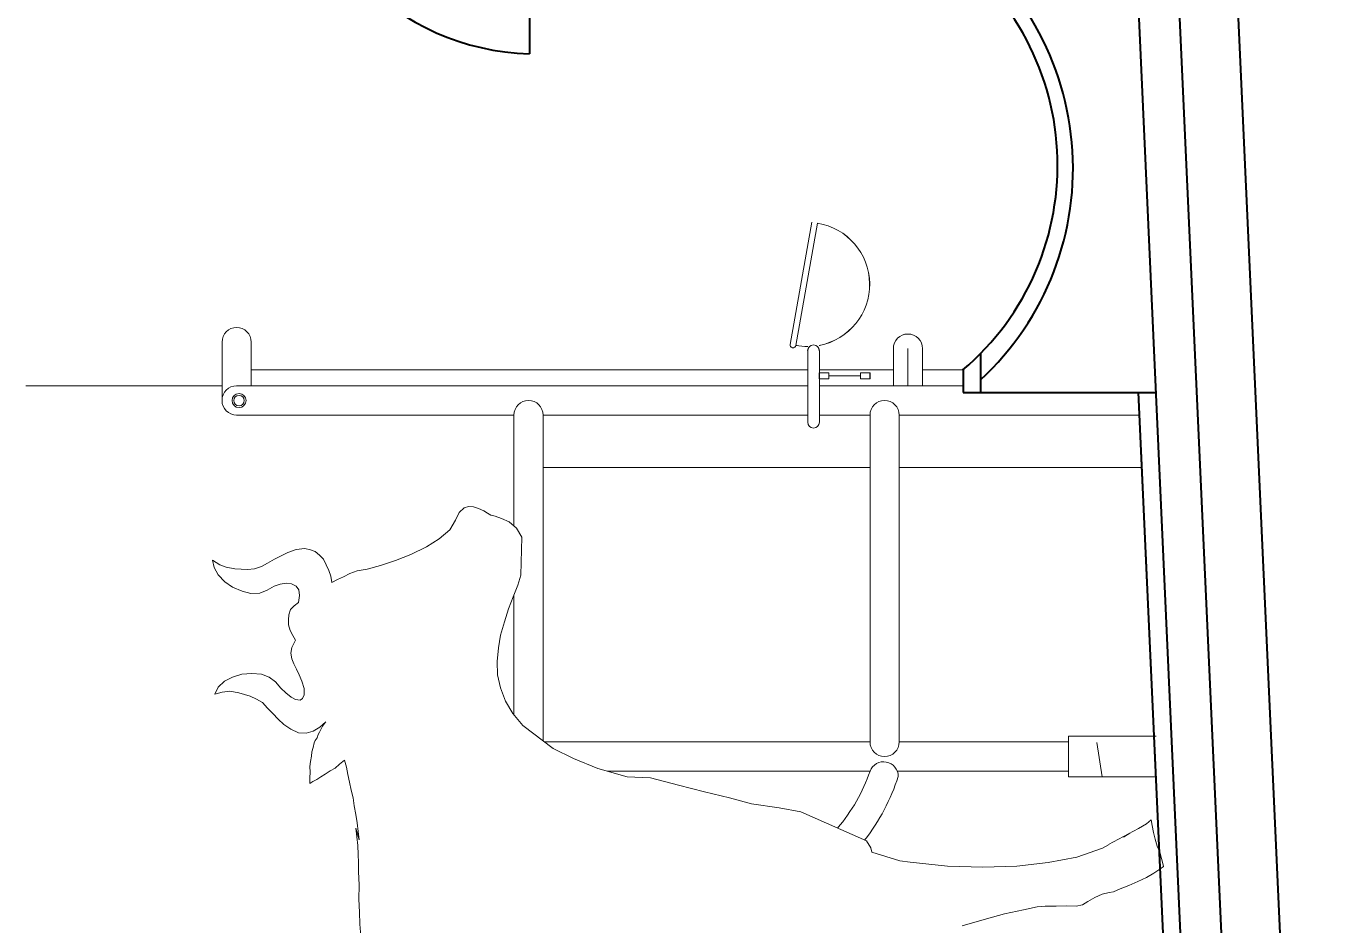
# Model space of a CAD drawing. Header units: millimetres. Extents: x 73 to 57768, y -40361 to 10065.
# Drawn here: x 3700.3 to 3921.8, y 6199.6 to 6353.6 of the extents above; entities that cross this region are included whole.
import ezdxf

# ---------------------------------------------------------------- set-up
doc = ezdxf.new("R2010")
doc.units = ezdxf.units.MM
doc.linetypes.add('ACAD_ISO02W100', pattern=[15, 12, -3])
doc.layers.add('pogled', color=7, linetype='Continuous', lineweight=5, true_color=0x8db1c3)
doc.layers.add('presjek', color=7, linetype='Continuous', lineweight=40, true_color=0xe37da2)

# ---------------------------------------------------------------- blocks, each defined once
blk = doc.blocks.new('A$C331707A4')
at = {"layer": 'pogled'}
for p, q in [((43.27, 212.89), (99.27, 212.89)), ((104.27, 212.89), (145.86, 212.89)), ((115.21, 198.89), (90.59, 198.89)), ((115.21, 198.89), (90.59, 198.89)), ((115.21, 1.13), (90.59, 1.13)), ((115.21, 1.13), (90.59, 1.13))]:
    blk.add_line(p, q, dxfattribs=at)
at = {"layer": 'pogled', "linetype": 'Continuous'}
for p, q in [((88.59, 203.89), (43.27, 203.89)), ((88.59, 203.89), (43.27, 203.89)), ((88.59, 205.13), (88.59, 192.88)), ((88.59, 205.13), (88.59, 192.88)), ((90.59, 205.13), (90.59, 192.88)), ((90.59, 205.13), (90.59, 192.88)), ((99.27, 203.89), (90.59, 203.89)), ((99.27, 203.89), (90.59, 203.89)), ((145.45, 203.89), (104.27, 203.89)), ((145.45, 203.89), (104.27, 203.89)), ((92.23, 197.19), (97.63, 197.19)), ((92.23, 197.19), (97.63, 197.19)), ((103.27, 192.51), (103.27, 198.89)), ((103.27, 192.51), (103.27, 198.89)), ((105.77, 192.51), (105.77, 198.89)), ((105.77, 192.51), (105.77, 198.89)), ((108.27, 198.89), (108.27, 192.51)), ((108.27, 192.89), (108.27, 198.89)), ((108.27, 192.89), (108.27, 198.89)), ((108.27, 198.89), (108.27, 192.51)), ((103.27, 196.14), (90.59, 196.14)), ((103.27, 196.14), (90.59, 196.14)), ((115.21, 196.17), (108.27, 196.15)), ((115.21, 196.17), (108.27, 196.15)), ((85.59, 191.78), (89.31, 170.87)), ((85.59, 191.78), (89.31, 170.87)), ((86.57, 191.96), (90.29, 171.04)), ((86.57, 191.96), (90.29, 171.04)), ((85.59, 8.23), (89.31, 29.15)), ((85.59, 8.23), (89.31, 29.15)), ((86.57, 8.06), (90.29, 28.97)), ((86.57, 8.06), (90.29, 28.97)), ((103.27, 7.5), (103.27, 1.13)), ((103.27, 7.5), (103.27, 1.13)), ((105.77, 7.5), (105.77, 1.13)), ((105.77, 7.5), (105.77, 1.13)), ((108.27, 1.13), (108.27, 7.5)), ((108.27, 1.13), (108.27, 7.5)), ((108.27, 7.13), (108.27, 1.13)), ((108.27, 7.13), (108.27, 1.13)), ((103.27, 3.88), (90.59, 3.88)), ((103.27, 3.88), (90.59, 3.88)), ((92.23, 2.83), (97.63, 2.83)), ((92.23, 2.83), (97.63, 2.83)), ((115.21, 3.84), (108.27, 3.86)), ((115.21, 3.84), (108.27, 3.86))]:
    blk.add_line(p, q, dxfattribs=at)
for points in [[(90.59, 197.69), (90.59, 196.68), (92.23, 196.68), (92.23, 197.69)], [(90.59, 197.69), (90.59, 196.68), (92.23, 196.68), (92.23, 197.69)], [(97.63, 197.69), (97.63, 196.68), (99.27, 196.68), (99.27, 197.69)], [(97.63, 197.69), (97.63, 196.68), (99.27, 196.68), (99.27, 197.69)], [(90.59, 2.32), (90.59, 3.33), (92.23, 3.33), (92.23, 2.32)], [(90.59, 2.32), (90.59, 3.33), (92.23, 3.33), (92.23, 2.32)], [(97.63, 2.32), (97.63, 3.33), (99.27, 3.33), (99.27, 2.32)], [(97.63, 2.32), (97.63, 3.33), (99.27, 3.33), (99.27, 2.32)]]:
    blk.add_lwpolyline(points, close=True, dxfattribs=at)
at = {"layer": 'pogled'}
blk.add_circle((40.94, 100.01), 20.06, dxfattribs=at)
at = {"layer": 'pogled', "linetype": 'Continuous'}
for centre, radius, start, end in [((89.59, 205.13), 1, 0, 180), ((89.59, 205.13), 1, 0, 180), ((40.77, 203.89), 2.5, 180, 0), ((40.77, 203.89), 2.5, 180, 0), ((101.77, 203.89), 2.5, 180, 0), ((101.77, 203.89), 2.5, 180, 0), ((89.59, 192.88), 1, 180, 0), ((89.59, 192.88), 1, 180, 0), ((86.08, 191.87), 0.5, 10.0875, 190.0875), ((86.08, 191.87), 0.5, 10.0875, 190.0875), ((88.59, 181.53), 10.62, 90, 100.9753), ((88.59, 181.53), 10.62, 90, 100.9753), ((88.59, 181.53), 10.62, 279.1996, 79.1492), ((88.59, 181.53), 10.62, 279.1996, 79.1492), ((105.77, 192.51), 2.5, 180, 0), ((105.77, 192.51), 2.5, 180, 0), ((88.59, 18.49), 10.62, 280.8508, 80.8004), ((88.59, 18.49), 10.62, 280.8508, 80.8004), ((105.77, 7.5), 2.5, 0, 180), ((105.77, 7.5), 2.5, 0, 180), ((86.08, 8.14), 0.5, 169.9125, 349.9125), ((86.08, 8.14), 0.5, 169.9125, 349.9125), ((88.59, 18.49), 10.62, 259.0247, 270), ((88.59, 18.49), 10.62, 259.0247, 270), ((89.59, 7.13), 1, 0, 180), ((89.59, 7.13), 1, 0, 180)]:
    blk.add_arc(centre, radius, start, end, dxfattribs=at)
at = {"layer": 'pogled'}
for start, end in [(37.4836, 90), (37.4836, 90), (270, 322.5164), (270, 322.5164)]:
    blk.add_arc((40.94, 100.01), 35, start, end, dxfattribs=at)
for points, knots in [([(29.79, 116.68), (30.26, 114.23), (31.28, 108.43), (36.13, 104.99), (38.91, 103.02)], [15.25134, 15.25134, 15.25134, 15.25134, 22.492477, 32.238831, 32.238831, 32.238831, 32.238831]), ([(29.79, 116.68), (30.26, 114.23), (31.28, 108.43), (36.13, 104.99), (38.91, 103.02)], [15.25134, 15.25134, 15.25134, 15.25134, 22.492477, 32.238831, 32.238831, 32.238831, 32.238831]), ([(60.69, 103.54), (59.94, 103.8), (59.18, 104.05), (57.34, 104.59), (56.25, 104.85), (54.68, 105.02), (54.25, 105.04), (53.37, 105.05), (52.94, 105.03), (51.66, 104.91), (50.83, 104.75), (48.42, 104.12), (46.9, 103.5), (44.86, 102.6), (44.29, 102.33), (43.86, 102.17)], [16.38645, 16.38645, 16.38645, 16.38645, 18.646722, 18.646722, 21.666101, 21.666101, 22.797962, 22.797962, 23.929822, 23.929822, 26.193542, 26.193542, 30.66156, 30.66156, 32.432108, 32.432108, 32.432108, 32.432108]), ([(60.69, 103.54), (59.94, 103.8), (59.18, 104.05), (57.34, 104.59), (56.25, 104.85), (54.68, 105.02), (54.25, 105.04), (53.37, 105.05), (52.94, 105.03), (51.66, 104.91), (50.83, 104.75), (48.42, 104.12), (46.9, 103.5), (44.86, 102.6), (44.29, 102.33), (43.86, 102.17)], [16.38645, 16.38645, 16.38645, 16.38645, 18.646722, 18.646722, 21.666101, 21.666101, 22.797962, 22.797962, 23.929822, 23.929822, 26.193542, 26.193542, 30.66156, 30.66156, 32.432108, 32.432108, 32.432108, 32.432108]), ([(32.07, 82.01), (33.96, 83.65), (38.48, 87.43), (39.03, 93.35), (39.34, 96.74)], [15.25134, 15.25134, 15.25134, 15.25134, 22.492477, 32.238831, 32.238831, 32.238831, 32.238831]), ([(32.07, 82.01), (33.96, 83.65), (38.48, 87.43), (39.03, 93.35), (39.34, 96.74)], [15.25134, 15.25134, 15.25134, 15.25134, 22.492477, 32.238831, 32.238831, 32.238831, 32.238831])]:
    blk.add_open_spline(points, degree=3, knots=knots, dxfattribs=at)
at = {"layer": 'presjek'}
for p, q in [((115.21, 200.01), (145.28, 200.01)), ((115.21, 200.01), (148.28, 200.01)), ((115.21, 200.01), (148.28, 200.01)), ((115.21, 200.01), (148.28, 200.01)), ((115.21, 200.01), (148.28, 200.01)), ((115.21, 200.01), (145.28, 200.01)), ((115.21, 196.16), (115.21, 200)), ((115.21, 196.16), (115.21, 200)), ((115.21, 196.16), (115.21, 200)), ((115.21, 196.16), (115.21, 200)), ((115.21, 196.16), (115.21, 200)), ((115.21, 196.16), (115.21, 200)), ((118.21, 194.25), (118.19, 200.01)), ((118.21, 194.25), (118.19, 200.01)), ((118.22, 193.36), (118.19, 200.01)), ((118.22, 193.36), (118.19, 200.01)), ((118.21, 194.25), (118.19, 200.01)), ((118.21, 194.25), (118.19, 200.01)), ((40.94, 142.01), (40.94, 135.01)), ((40.94, 142.01), (40.94, 135.01)), ((68.71, 121.31), (72.68, 124.35)), ((68.71, 121.31), (72.68, 124.35)), ((111.2, 120.01), (111.2, 123.01)), ((111.2, 120.01), (111.2, 123.01)), ((111.2, 120.01), (111.2, 117.01)), ((111.2, 120.01), (111.2, 117.01)), ((111.2, 120.01), (144.64, 120.01)), ((111.2, 120.01), (144.64, 120.01)), ((111.2, 117.01), (144.51, 117.01)), ((111.2, 117.01), (144.51, 117.01)), ((86.2, 105.01), (86.2, 95.01)), ((86.2, 95.01), (86.2, 105.01)), ((86.2, 95.01), (86.2, 105.01)), ((86.2, 105.01), (86.2, 95.01)), ((89.2, 96.21), (89.2, 105.01)), ((89.2, 96.21), (89.2, 105.01)), ((80.94, 104.01), (86.2, 104.01)), ((80.94, 104.01), (86.2, 104.01)), ((86.2, 100.01), (89.2, 100.01)), ((86.2, 100.01), (89.2, 100.01)), ((80.94, 96.01), (86.2, 96.01)), ((80.94, 96.01), (86.2, 96.01)), ((111.2, 80.01), (111.2, 83.01)), ((111.2, 80.01), (111.2, 83.01)), ((111.2, 83.01), (144.51, 83.01)), ((111.2, 83.01), (144.51, 83.01)), ((111.2, 80.01), (111.2, 77.01)), ((111.2, 80.01), (111.2, 77.01)), ((111.2, 80.01), (144.64, 80.01)), ((111.2, 80.01), (144.64, 80.01)), ((68.71, 78.71), (72.68, 75.67)), ((68.71, 78.71), (72.68, 75.67)), ((40.94, 65.01), (40.94, 58.01)), ((40.94, 65.01), (40.94, 58.01)), ((118.22, 6.65), (118.19, 0)), ((118.22, 6.65), (118.19, 0)), ((115.21, 3.85), (115.21, 0.01)), ((115.21, 3.85), (115.21, 0.01)), ((115.21, 0), (148.28, 0)), ((115.21, 0), (148.28, 0))]:
    blk.add_line(p, q, dxfattribs=at)
at = {"layer": 'presjek', "ltscale": 2}
for p, q in [((111.2, 123.01), (86.2, 105.01)), ((111.2, 123.01), (86.2, 105.01)), ((111.2, 117.01), (89.2, 103.81)), ((111.2, 117.01), (89.2, 103.81)), ((111.2, 83.01), (89.2, 96.21)), ((111.2, 83.01), (89.2, 96.21)), ((111.2, 77.01), (86.2, 95.01)), ((111.2, 77.01), (86.2, 95.01))]:
    blk.add_line(p, q, dxfattribs=at)
at = {"layer": 'presjek'}
blk.add_circle((40.94, 100.01), 3.63, dxfattribs=at)
blk.add_circle((40.94, 100.01), 3.63, dxfattribs=at)
for centre, radius, start, end in [((84.69, 161.64), 49.36, 302.4903, 47.2413), ((84.69, 161.64), 49.36, 302.4903, 47.2413), ((85.4, 161.11), 46.01, 304.1074, 49.6291), ((85.4, 161.11), 46.01, 304.1074, 49.6291), ((42.01, 100.01), 42.01, 91.4655, 268.5345), ((40.94, 100.01), 35, 90, 270), ((40.94, 100.01), 35, 90, 270), ((40.94, 100.01), 40, 322.5164, 37.4836), ((40.94, 100.01), 40, 322.5164, 37.4836), ((40.94, 100.01), 35, 322.5164, 37.4836), ((40.94, 100.01), 35, 322.5164, 37.4836), ((84.69, 38.38), 49.36, 312.7587, 57.5097), ((84.69, 38.38), 49.36, 312.7587, 57.5097), ((85.4, 38.91), 46.01, 310.3709, 55.8926), ((85.4, 38.91), 46.01, 310.3709, 55.8926)]:
    blk.add_arc(centre, radius, start, end, dxfattribs=at)

msp = doc.modelspace()

# ---------------------------------------------------------------- linework, layer by layer
at = {"layer": 'pogled', "linetype": 'Continuous'}
for p, q in [((3831.172, 6299.054), (3834.894, 6319.971)), ((3831.172, 6299.054), (3834.894, 6319.971)), ((3832.157, 6298.878), (3835.878, 6319.796)), ((3832.157, 6298.878), (3835.878, 6319.796)), ((3733.862, 6299.448), (3733.859, 6289.448)), ((3733.862, 6299.448), (3733.859, 6289.448)), ((3738.862, 6291.948), (3738.862, 6299.448)), ((3738.862, 6291.948), (3738.862, 6299.448)), ((3834.18, 6285.711), (3834.18, 6297.954)), ((3834.18, 6285.711), (3834.18, 6297.954)), ((3836.18, 6285.711), (3836.18, 6297.954)), ((3836.18, 6285.711), (3836.18, 6297.954)), ((3848.859, 6298.322), (3848.859, 6291.948)), ((3848.859, 6298.322), (3848.859, 6291.948)), ((3851.359, 6298.322), (3851.359, 6291.948)), ((3851.359, 6298.322), (3851.359, 6291.948)), ((3853.859, 6291.948), (3853.859, 6298.322)), ((3853.859, 6291.948), (3853.859, 6298.322)), ((3853.859, 6297.948), (3853.859, 6291.948)), ((3853.859, 6297.948), (3853.859, 6291.948)), ((3834.18, 6294.698), (3738.862, 6294.698)), ((3834.18, 6294.698), (3738.862, 6294.698)), ((3848.859, 6294.698), (3836.18, 6294.698)), ((3848.859, 6294.698), (3836.18, 6294.698)), ((3860.794, 6294.666), (3853.859, 6294.684)), ((3860.794, 6294.666), (3853.859, 6294.684)), ((3834.18, 6291.948), (3736.359, 6291.948)), ((3834.18, 6291.948), (3736.359, 6291.948)), ((3837.82, 6293.65), (3843.218, 6293.65)), ((3837.82, 6293.65), (3843.218, 6293.65)), ((3783.859, 6286.948), (3736.359, 6286.948)), ((3783.859, 6286.948), (3736.359, 6286.948)), ((3783.859, 6267.954), (3783.859, 6286.948)), ((3783.859, 6267.954), (3783.859, 6286.948)), ((3788.859, 6231.114), (3788.859, 6286.948)), ((3834.18, 6286.948), (3788.859, 6286.948)), ((3834.18, 6286.948), (3788.859, 6286.948)), ((3788.859, 6231.114), (3788.859, 6286.948)), ((3844.859, 6286.948), (3836.18, 6286.948)), ((3844.859, 6286.948), (3836.18, 6286.948)), ((3844.859, 6230.948), (3844.859, 6286.948)), ((3844.859, 6230.948), (3844.859, 6286.948)), ((3891.041, 6286.948), (3849.859, 6286.948)), ((3891.041, 6286.948), (3849.859, 6286.948)), ((3849.859, 6230.948), (3849.859, 6286.948)), ((3849.859, 6230.948), (3849.859, 6286.948)), ((3783.859, 6235.608), (3783.859, 6256.142)), ((3783.859, 6235.608), (3783.859, 6256.142)), ((3844.859, 6230.948), (3789.08, 6230.948)), ((3844.859, 6230.948), (3789.08, 6230.948)), ((3878.859, 6230.948), (3849.859, 6230.948)), ((3878.859, 6230.948), (3849.859, 6230.948)), ((3878.859, 6231.948), (3878.859, 6224.948)), ((3878.859, 6231.948), (3893.859, 6231.948)), ((3878.859, 6231.948), (3893.859, 6231.948)), ((3878.859, 6231.948), (3878.859, 6224.948)), ((3844.859, 6225.948), (3799.906, 6225.948)), ((3844.859, 6225.948), (3799.906, 6225.948)), ((3878.859, 6225.948), (3849.529, 6225.948)), ((3878.859, 6225.948), (3849.529, 6225.948)), ((3878.859, 6224.948), (3893.859, 6224.948)), ((3878.859, 6224.948), (3893.859, 6224.948)), ((3892.972, 6224.948), (3893.859, 6224.948)), ((3892.972, 6224.948), (3893.859, 6224.948))]:
    msp.add_line(p, q, dxfattribs=at)
at = {"layer": 'pogled'}
for p, q in [((3733.86, 6291.948), (3700.254, 6291.948)), ((3733.86, 6291.948), (3700.254, 6291.948)), ((3736.359, 6291.948), (3825.683, 6291.948)), ((3736.359, 6291.948), (3825.683, 6291.948)), ((3860.794, 6291.948), (3836.18, 6291.948)), ((3860.794, 6291.948), (3836.18, 6291.948)), ((3788.859, 6277.948), (3844.859, 6277.948)), ((3849.859, 6277.948), (3891.45, 6277.948)), ((3773.878, 6268.956), (3774.48, 6270.272)), ((3773.878, 6268.956), (3774.48, 6270.272)), ((3774.48, 6270.272), (3775.316, 6271.056)), ((3774.48, 6270.272), (3775.316, 6271.056)), ((3775.316, 6271.056), (3776.062, 6271.298)), ((3775.316, 6271.056), (3776.062, 6271.298)), ((3776.062, 6271.298), (3776.928, 6271.221)), ((3776.062, 6271.298), (3776.928, 6271.221)), ((3776.928, 6271.221), (3777.802, 6270.927)), ((3776.928, 6271.221), (3777.802, 6270.927)), ((3777.802, 6270.927), (3778.679, 6270.526)), ((3777.802, 6270.927), (3778.679, 6270.526)), ((3778.679, 6270.526), (3779.341, 6270.118)), ((3778.679, 6270.526), (3779.341, 6270.118)), ((3779.341, 6270.118), (3779.891, 6269.813)), ((3779.341, 6270.118), (3779.891, 6269.813)), ((3779.891, 6269.813), (3780.653, 6269.624)), ((3779.891, 6269.813), (3780.653, 6269.624)), ((3772.857, 6267.302), (3773.878, 6268.956)), ((3772.857, 6267.302), (3773.878, 6268.956)), ((3780.653, 6269.624), (3781.746, 6269.231)), ((3780.653, 6269.624), (3781.746, 6269.231)), ((3781.746, 6269.231), (3783.062, 6268.629)), ((3781.746, 6269.231), (3783.062, 6268.629)), ((3783.062, 6268.629), (3784.285, 6267.593)), ((3783.062, 6268.629), (3784.285, 6267.593)), ((3784.285, 6267.593), (3785.204, 6266.006)), ((3784.285, 6267.593), (3785.204, 6266.006)), ((3768.859, 6264.356), (3771.077, 6265.729)), ((3768.859, 6264.356), (3771.077, 6265.729)), ((3771.077, 6265.729), (3772.857, 6267.302)), ((3771.077, 6265.729), (3772.857, 6267.302)), ((3785.052, 6259.526), (3785.204, 6266.006)), ((3785.052, 6259.526), (3785.204, 6266.006)), ((3743.985, 6262.84), (3745.152, 6263.421)), ((3743.985, 6262.84), (3745.152, 6263.421)), ((3745.152, 6263.421), (3746.538, 6263.901)), ((3745.152, 6263.421), (3746.538, 6263.901)), ((3746.538, 6263.901), (3748.043, 6264.061)), ((3746.538, 6263.901), (3748.043, 6264.061)), ((3748.043, 6264.061), (3749.021, 6263.879)), ((3748.043, 6264.061), (3749.021, 6263.879)), ((3749.021, 6263.879), (3749.786, 6263.582)), ((3749.021, 6263.879), (3749.786, 6263.582)), ((3749.786, 6263.582), (3750.563, 6262.962)), ((3749.786, 6263.582), (3750.563, 6262.962)), ((3763.546, 6262.013), (3766.206, 6263.077)), ((3763.546, 6262.013), (3766.206, 6263.077)), ((3766.206, 6263.077), (3768.859, 6264.356)), ((3766.206, 6263.077), (3768.859, 6264.356)), ((3732.509, 6260.821), (3732.249, 6262.107)), ((3732.249, 6262.107), (3733.464, 6261.286)), ((3732.249, 6262.107), (3733.464, 6261.286)), ((3732.509, 6260.821), (3732.249, 6262.107)), ((3733.201, 6259.55), (3732.509, 6260.821)), ((3733.201, 6259.55), (3732.509, 6260.821)), ((3733.464, 6261.286), (3734.557, 6260.892)), ((3733.464, 6261.286), (3734.557, 6260.892)), ((3734.557, 6260.892), (3736.077, 6260.622)), ((3734.557, 6260.892), (3736.077, 6260.622)), ((3739.422, 6260.631), (3740.596, 6260.995)), ((3739.422, 6260.631), (3740.596, 6260.995)), ((3740.596, 6260.995), (3741.655, 6261.572)), ((3740.596, 6260.995), (3741.655, 6261.572)), ((3741.655, 6261.572), (3742.818, 6262.26)), ((3741.655, 6261.572), (3742.818, 6262.26)), ((3742.818, 6262.26), (3743.985, 6262.84)), ((3742.818, 6262.26), (3743.985, 6262.84)), ((3750.563, 6262.962), (3751.236, 6262.23)), ((3750.563, 6262.962), (3751.236, 6262.23)), ((3751.236, 6262.23), (3751.701, 6261.275)), ((3751.236, 6262.23), (3751.701, 6261.275)), ((3751.701, 6261.275), (3752.166, 6260.32)), ((3751.701, 6261.275), (3752.166, 6260.32)), ((3758.741, 6260.55), (3760.985, 6261.168)), ((3758.741, 6260.55), (3760.985, 6261.168)), ((3760.985, 6261.168), (3763.546, 6262.013)), ((3760.985, 6261.168), (3763.546, 6262.013)), ((3734.32, 6258.402), (3733.201, 6259.55)), ((3734.32, 6258.402), (3733.201, 6259.55)), ((3736.077, 6260.622), (3738.24, 6260.481)), ((3736.077, 6260.622), (3738.24, 6260.481)), ((3738.24, 6260.481), (3739.422, 6260.631)), ((3738.24, 6260.481), (3739.422, 6260.631)), ((3752.166, 6260.32), (3752.524, 6259.362)), ((3752.166, 6260.32), (3752.524, 6259.362)), ((3752.524, 6259.362), (3752.669, 6258.288)), ((3752.524, 6259.362), (3752.669, 6258.288)), ((3752.669, 6258.288), (3753.624, 6258.753)), ((3752.669, 6258.288), (3753.624, 6258.753)), ((3753.624, 6258.753), (3754.687, 6259.221)), ((3753.624, 6258.753), (3754.687, 6259.221)), ((3754.687, 6259.221), (3755.746, 6259.798)), ((3754.687, 6259.221), (3755.746, 6259.798)), ((3755.746, 6259.798), (3757.024, 6260.274)), ((3755.746, 6259.798), (3757.024, 6260.274)), ((3757.024, 6260.274), (3758.741, 6260.55)), ((3757.024, 6260.274), (3758.741, 6260.55)), ((3785.052, 6259.526), (3784.52, 6257.781)), ((3785.052, 6259.526), (3784.52, 6257.781)), ((3735.648, 6257.477), (3734.32, 6258.402)), ((3735.648, 6257.477), (3734.32, 6258.402)), ((3737.291, 6256.779), (3735.648, 6257.477)), ((3737.291, 6256.779), (3735.648, 6257.477)), ((3738.815, 6256.401), (3737.291, 6256.779)), ((3738.815, 6256.401), (3737.291, 6256.779)), ((3740.323, 6256.454), (3738.815, 6256.401)), ((3740.323, 6256.454), (3738.815, 6256.401)), ((3741.602, 6256.93), (3740.323, 6256.454)), ((3741.602, 6256.93), (3740.323, 6256.454)), ((3742.765, 6257.618), (3741.602, 6256.93)), ((3742.765, 6257.618), (3741.602, 6256.93)), ((3743.831, 6257.979), (3742.765, 6257.618)), ((3743.831, 6257.979), (3742.765, 6257.618)), ((3744.905, 6258.124), (3743.831, 6257.979)), ((3744.905, 6258.124), (3743.831, 6257.979)), ((3745.771, 6258.047), (3744.905, 6258.124)), ((3745.771, 6258.047), (3744.905, 6258.124)), ((3746.541, 6257.642), (3745.771, 6258.047)), ((3746.541, 6257.642), (3745.771, 6258.047)), ((3746.994, 6257.01), (3746.541, 6257.642)), ((3746.994, 6257.01), (3746.541, 6257.642)), ((3747.136, 6256.044), (3746.994, 6257.01)), ((3747.136, 6256.044), (3746.994, 6257.01)), ((3784.52, 6257.781), (3783.725, 6255.811)), ((3784.52, 6257.781), (3783.725, 6255.811)), ((3745.602, 6253.617), (3746.226, 6254.286)), ((3745.602, 6253.617), (3746.226, 6254.286)), ((3746.226, 6254.286), (3746.962, 6254.851)), ((3746.226, 6254.286), (3746.962, 6254.851)), ((3746.962, 6254.851), (3747.136, 6256.044)), ((3746.962, 6254.851), (3747.136, 6256.044)), ((3783.725, 6255.811), (3782.935, 6253.733)), ((3783.725, 6255.811), (3782.935, 6253.733)), ((3745.231, 6251.877), (3745.309, 6252.743)), ((3745.231, 6251.877), (3745.309, 6252.743)), ((3745.309, 6252.743), (3745.602, 6253.617)), ((3745.309, 6252.743), (3745.602, 6253.617)), ((3782.935, 6253.733), (3782.255, 6251.551)), ((3782.935, 6253.733), (3782.255, 6251.551)), ((3745.261, 6251.015), (3745.231, 6251.877)), ((3745.261, 6251.015), (3745.231, 6251.877)), ((3745.511, 6250.052), (3745.261, 6251.015)), ((3745.511, 6250.052), (3745.261, 6251.015)), ((3745.972, 6249.205), (3745.511, 6250.052)), ((3745.972, 6249.205), (3745.511, 6250.052)), ((3782.255, 6251.551), (3781.58, 6249.262)), ((3782.255, 6251.551), (3781.58, 6249.262)), ((3745.828, 6247.15), (3746.433, 6248.358)), ((3745.828, 6247.15), (3746.433, 6248.358)), ((3746.433, 6248.358), (3745.972, 6249.205)), ((3746.433, 6248.358), (3745.972, 6249.205)), ((3781.58, 6249.262), (3781.224, 6247.091)), ((3781.58, 6249.262), (3781.224, 6247.091)), ((3745.646, 6246.172), (3745.828, 6247.15)), ((3745.646, 6246.172), (3745.828, 6247.15)), ((3745.788, 6245.206), (3745.646, 6246.172)), ((3745.788, 6245.206), (3745.646, 6246.172)), ((3781.224, 6247.091), (3780.984, 6244.709)), ((3781.224, 6247.091), (3780.984, 6244.709)), ((3746.141, 6244.355), (3745.788, 6245.206)), ((3746.141, 6244.355), (3745.788, 6245.206)), ((3746.606, 6243.4), (3746.141, 6244.355)), ((3746.606, 6243.4), (3746.141, 6244.355)), ((3747.071, 6242.445), (3746.606, 6243.4)), ((3747.071, 6242.445), (3746.606, 6243.4)), ((3780.984, 6244.709), (3781.063, 6242.445)), ((3780.984, 6244.709), (3781.063, 6242.445)), ((3733.224, 6240.343), (3734.268, 6241.351)), ((3733.224, 6240.343), (3734.268, 6241.351)), ((3734.268, 6241.351), (3735.647, 6242.046)), ((3734.268, 6241.351), (3735.647, 6242.046)), ((3735.647, 6242.046), (3737.249, 6242.534)), ((3735.647, 6242.046), (3737.249, 6242.534)), ((3737.249, 6242.534), (3738.969, 6242.702)), ((3737.249, 6242.534), (3738.969, 6242.702)), ((3738.969, 6242.702), (3740.593, 6242.543)), ((3738.969, 6242.702), (3740.593, 6242.543)), ((3740.593, 6242.543), (3741.906, 6242.049)), ((3740.593, 6242.543), (3741.906, 6242.049)), ((3741.906, 6242.049), (3743.013, 6241.225)), ((3741.906, 6242.049), (3743.013, 6241.225)), ((3743.013, 6241.225), (3743.913, 6240.177)), ((3743.013, 6241.225), (3743.913, 6240.177)), ((3747.54, 6241.383), (3747.071, 6242.445)), ((3747.54, 6241.383), (3747.071, 6242.445)), ((3747.909, 6240.101), (3747.54, 6241.383)), ((3747.909, 6240.101), (3747.54, 6241.383)), ((3781.063, 6242.445), (3781.573, 6240.197)), ((3781.063, 6242.445), (3781.573, 6240.197)), ((3732.619, 6239.135), (3733.224, 6240.343)), ((3732.619, 6239.135), (3733.224, 6240.343)), ((3733.901, 6239.504), (3732.619, 6239.135)), ((3733.901, 6239.504), (3732.619, 6239.135)), ((3735.191, 6239.656), (3733.901, 6239.504)), ((3735.191, 6239.656), (3733.901, 6239.504)), ((3736.711, 6239.386), (3735.191, 6239.656)), ((3736.711, 6239.386), (3735.191, 6239.656)), ((3738.674, 6238.807), (3736.711, 6239.386)), ((3738.674, 6238.807), (3736.711, 6239.386)), ((3739.77, 6238.306), (3738.674, 6238.807)), ((3739.77, 6238.306), (3738.674, 6238.807)), ((3743.913, 6240.177), (3744.806, 6239.345)), ((3743.913, 6240.177), (3744.806, 6239.345)), ((3744.806, 6239.345), (3745.694, 6238.62)), ((3744.806, 6239.345), (3745.694, 6238.62)), ((3745.694, 6238.62), (3746.464, 6238.216)), ((3745.694, 6238.62), (3746.464, 6238.216)), ((3747.645, 6238.365), (3747.946, 6239.023)), ((3747.645, 6238.365), (3747.946, 6239.023)), ((3747.946, 6239.023), (3747.909, 6240.101)), ((3747.946, 6239.023), (3747.909, 6240.101)), ((3781.573, 6240.197), (3782.406, 6237.96)), ((3781.573, 6240.197), (3782.406, 6237.96)), ((3740.763, 6237.693), (3739.77, 6238.306)), ((3740.763, 6237.693), (3739.77, 6238.306)), ((3741.659, 6236.753), (3740.763, 6237.693)), ((3741.659, 6236.753), (3740.763, 6237.693)), ((3742.555, 6235.813), (3741.659, 6236.753)), ((3742.555, 6235.813), (3741.659, 6236.753)), ((3746.464, 6238.216), (3747.222, 6238.134)), ((3746.464, 6238.216), (3747.222, 6238.134)), ((3747.222, 6238.134), (3747.645, 6238.365)), ((3747.222, 6238.134), (3747.645, 6238.365)), ((3782.406, 6237.96), (3783.667, 6235.846)), ((3782.406, 6237.96), (3783.667, 6235.846)), ((3743.451, 6234.873), (3742.555, 6235.813)), ((3743.451, 6234.873), (3742.555, 6235.813)), ((3744.455, 6233.937), (3743.451, 6234.873)), ((3744.455, 6233.937), (3743.451, 6234.873)), ((3751.668, 6234.405), (3750.621, 6233.505)), ((3751.668, 6234.405), (3750.621, 6233.505)), ((3751.356, 6234.07), (3751.668, 6234.405)), ((3751.356, 6234.07), (3751.668, 6234.405)), ((3783.667, 6235.846), (3785.359, 6233.747)), ((3783.667, 6235.846), (3785.359, 6233.747)), ((3745.671, 6233.116), (3744.455, 6233.937)), ((3745.671, 6233.116), (3744.455, 6233.937)), ((3746.986, 6232.515), (3745.671, 6233.116)), ((3746.986, 6232.515), (3745.671, 6233.116)), ((3748.284, 6232.452), (3746.986, 6232.515)), ((3748.284, 6232.452), (3746.986, 6232.515)), ((3749.458, 6232.817), (3748.284, 6232.452)), ((3749.458, 6232.817), (3748.284, 6232.452)), ((3750.621, 6233.505), (3749.458, 6232.817)), ((3750.621, 6233.505), (3749.458, 6232.817)), ((3750.146, 6231.654), (3750.343, 6232.2)), ((3750.146, 6231.654), (3750.343, 6232.2)), ((3750.343, 6232.2), (3750.543, 6232.639)), ((3750.343, 6232.2), (3750.543, 6232.639)), ((3750.543, 6232.639), (3750.848, 6233.189)), ((3750.543, 6232.639), (3750.848, 6233.189)), ((3750.848, 6233.189), (3751.048, 6233.628)), ((3750.848, 6233.189), (3751.048, 6233.628)), ((3751.048, 6233.628), (3751.356, 6234.07)), ((3751.048, 6233.628), (3751.356, 6234.07)), ((3790.568, 6229.828), (3785.359, 6233.747)), ((3790.568, 6229.828), (3785.359, 6233.747)), ((3749.259, 6229.249), (3749.448, 6230.011)), ((3749.259, 6229.249), (3749.448, 6230.011)), ((3749.448, 6230.011), (3749.637, 6230.773)), ((3749.448, 6230.011), (3749.637, 6230.773)), ((3749.637, 6230.773), (3749.838, 6231.211)), ((3749.637, 6230.773), (3749.838, 6231.211)), ((3749.838, 6231.211), (3750.146, 6231.654)), ((3749.838, 6231.211), (3750.146, 6231.654)), ((3790.568, 6229.828), (3794.08, 6228.116)), ((3790.568, 6229.828), (3794.08, 6228.116)), ((3748.914, 6226.755), (3748.992, 6227.621)), ((3748.914, 6226.755), (3748.992, 6227.621)), ((3748.992, 6227.621), (3749.177, 6228.491)), ((3748.992, 6227.621), (3749.177, 6228.491)), ((3749.177, 6228.491), (3749.259, 6229.249)), ((3749.177, 6228.491), (3749.259, 6229.249)), ((3754.812, 6227.824), (3753.972, 6227.147)), ((3754.812, 6227.824), (3753.972, 6227.147)), ((3755.177, 6226.65), (3754.812, 6227.824)), ((3755.177, 6226.65), (3754.812, 6227.824)), ((3794.08, 6228.116), (3798.24, 6226.427)), ((3794.08, 6228.116), (3798.24, 6226.427)), ((3748.874, 6224.811), (3748.948, 6225.785)), ((3748.874, 6224.811), (3748.948, 6225.785)), ((3748.948, 6225.785), (3748.914, 6226.755)), ((3748.948, 6225.785), (3748.914, 6226.755)), ((3751.55, 6225.444), (3750.81, 6224.987)), ((3751.55, 6225.444), (3750.81, 6224.987)), ((3752.393, 6226.013), (3751.55, 6225.444)), ((3752.393, 6226.013), (3751.55, 6225.444)), ((3753.24, 6226.474), (3752.393, 6226.013)), ((3753.24, 6226.474), (3752.393, 6226.013)), ((3753.972, 6227.147), (3753.24, 6226.474)), ((3753.972, 6227.147), (3753.24, 6226.474)), ((3755.437, 6225.364), (3755.177, 6226.65)), ((3755.437, 6225.364), (3755.177, 6226.65)), ((3755.698, 6224.078), (3755.437, 6225.364)), ((3755.698, 6224.078), (3755.437, 6225.364)), ((3798.24, 6226.427), (3803.254, 6224.984)), ((3798.24, 6226.427), (3803.254, 6224.984)), ((3748.908, 6223.841), (3748.874, 6224.811)), ((3748.908, 6223.841), (3748.874, 6224.811)), ((3749.436, 6224.183), (3748.908, 6223.841)), ((3749.436, 6224.183), (3748.908, 6223.841)), ((3750.071, 6224.529), (3749.436, 6224.183)), ((3750.071, 6224.529), (3749.436, 6224.183)), ((3750.81, 6224.987), (3750.071, 6224.529)), ((3750.81, 6224.987), (3750.071, 6224.529)), ((3755.962, 6222.685), (3755.698, 6224.078)), ((3755.962, 6222.685), (3755.698, 6224.078)), ((3803.254, 6224.984), (3807.266, 6224.789)), ((3803.254, 6224.984), (3807.266, 6224.789)), ((3807.266, 6224.789), (3812.057, 6223.553)), ((3807.266, 6224.789), (3812.057, 6223.553)), ((3812.057, 6223.553), (3816.521, 6222.414)), ((3812.057, 6223.553), (3816.521, 6222.414)), ((3756.331, 6221.403), (3755.962, 6222.685)), ((3756.331, 6221.403), (3755.962, 6222.685)), ((3756.488, 6220.005), (3756.331, 6221.403)), ((3756.488, 6220.005), (3756.331, 6221.403)), ((3816.521, 6222.414), (3820.766, 6221.376)), ((3816.521, 6222.414), (3820.766, 6221.376)), ((3820.766, 6221.376), (3824.579, 6220.322)), ((3820.766, 6221.376), (3824.579, 6220.322)), ((3756.756, 6218.504), (3756.488, 6220.005)), ((3756.756, 6218.504), (3756.488, 6220.005)), ((3824.579, 6220.322), (3829.277, 6219.659)), ((3824.579, 6220.322), (3829.277, 6219.659)), ((3829.277, 6219.659), (3832.998, 6218.991)), ((3829.277, 6219.659), (3832.998, 6218.991)), ((3844.277, 6213.991), (3832.998, 6218.991)), ((3844.277, 6213.991), (3832.998, 6218.991)), ((3757.02, 6217.11), (3756.756, 6218.504)), ((3757.02, 6217.11), (3756.756, 6218.504)), ((3757.181, 6215.605), (3757.02, 6217.11)), ((3757.181, 6215.605), (3757.02, 6217.11)), ((3890.826, 6216.128), (3892.201, 6216.931)), ((3890.826, 6216.128), (3892.201, 6216.931)), ((3892.201, 6216.931), (3893.04, 6217.608)), ((3892.201, 6216.931), (3893.04, 6217.608)), ((3893.04, 6217.608), (3893.182, 6216.642)), ((3893.04, 6217.608), (3893.182, 6216.642)), ((3893.182, 6216.642), (3893.439, 6215.464)), ((3893.182, 6216.642), (3893.439, 6215.464)), ((3756.949, 6214.701), (3756.788, 6216.206)), ((3756.788, 6216.206), (3757.338, 6214.208)), ((3756.788, 6216.206), (3757.338, 6214.208)), ((3756.949, 6214.701), (3756.788, 6216.206)), ((3757.109, 6213.196), (3756.949, 6214.701)), ((3757.109, 6213.196), (3756.949, 6214.701)), ((3757.338, 6214.208), (3757.181, 6215.605)), ((3757.338, 6214.208), (3757.181, 6215.605)), ((3885.737, 6213.357), (3890.826, 6216.128)), ((3885.737, 6213.357), (3890.826, 6216.128)), ((3888.288, 6214.636), (3889.344, 6215.321)), ((3888.288, 6214.636), (3889.344, 6215.321)), ((3893.439, 6215.464), (3893.696, 6214.286)), ((3893.439, 6215.464), (3893.696, 6214.286)), ((3893.696, 6214.286), (3894.061, 6213.111)), ((3893.696, 6214.286), (3894.061, 6213.111)), ((3757.162, 6211.687), (3757.109, 6213.196)), ((3757.162, 6211.687), (3757.109, 6213.196)), ((3844.277, 6213.991), (3844.973, 6212.8)), ((3844.277, 6213.991), (3844.973, 6212.8)), ((3844.973, 6212.8), (3845.156, 6212.062)), ((3844.973, 6212.8), (3845.156, 6212.062)), ((3845.156, 6212.062), (3849.941, 6210.611)), ((3845.156, 6212.062), (3849.941, 6210.611)), ((3880.314, 6211.228), (3884.684, 6212.784)), ((3880.314, 6211.228), (3884.684, 6212.784)), ((3884.684, 6212.784), (3885.741, 6213.327)), ((3884.684, 6212.784), (3885.741, 6213.327)), ((3894.061, 6213.111), (3894.529, 6212.049)), ((3894.061, 6213.111), (3894.529, 6212.049)), ((3894.529, 6212.049), (3894.783, 6210.978)), ((3894.529, 6212.049), (3894.783, 6210.978)), ((3757.211, 6210.286), (3757.162, 6211.687)), ((3757.211, 6210.286), (3757.162, 6211.687)), ((3757.264, 6208.777), (3757.211, 6210.286)), ((3757.264, 6208.777), (3757.211, 6210.286)), ((3849.941, 6210.611), (3851.749, 6210.339)), ((3849.941, 6210.611), (3851.749, 6210.339)), ((3851.749, 6210.339), (3858.138, 6209.699)), ((3851.749, 6210.339), (3858.138, 6209.699)), ((3870.009, 6209.682), (3875.383, 6210.301)), ((3870.009, 6209.682), (3875.383, 6210.301)), ((3875.383, 6210.301), (3880.314, 6211.228)), ((3875.383, 6210.301), (3880.314, 6211.228)), ((3894.783, 6210.978), (3895.028, 6210.124)), ((3894.783, 6210.978), (3895.028, 6210.124)), ((3895.028, 6210.124), (3895.155, 6209.589)), ((3895.028, 6210.124), (3895.155, 6209.589)), ((3757.346, 6206.406), (3757.264, 6208.777)), ((3757.346, 6206.406), (3757.264, 6208.777)), ((3858.138, 6209.699), (3864.189, 6209.478)), ((3858.138, 6209.699), (3864.189, 6209.478)), ((3864.189, 6209.478), (3870.009, 6209.682)), ((3864.189, 6209.478), (3870.009, 6209.682)), ((3892.197, 6207.759), (3890.711, 6207.059)), ((3892.197, 6207.759), (3890.711, 6207.059)), ((3893.468, 6208.451), (3892.197, 6207.759)), ((3893.468, 6208.451), (3892.197, 6207.759)), ((3894.523, 6209.135), (3893.468, 6208.451)), ((3894.523, 6209.135), (3893.468, 6208.451)), ((3895.155, 6209.589), (3894.523, 6209.135)), ((3895.155, 6209.589), (3894.523, 6209.135)), ((3757.321, 6204.031), (3757.346, 6206.406)), ((3757.321, 6204.031), (3757.346, 6206.406)), ((3887.735, 6205.768), (3886.564, 6205.296)), ((3887.735, 6205.768), (3886.564, 6205.296)), ((3889.225, 6206.36), (3887.735, 6205.768)), ((3889.225, 6206.36), (3887.735, 6205.768)), ((3890.711, 6207.059), (3889.225, 6206.36)), ((3890.711, 6207.059), (3889.225, 6206.36)), ((3757.4, 6201.768), (3757.321, 6204.031)), ((3757.4, 6201.768), (3757.321, 6204.031)), ((3882.198, 6203.633), (3881.247, 6203.06)), ((3882.198, 6203.633), (3881.247, 6203.06)), ((3883.361, 6204.321), (3882.198, 6203.633)), ((3883.361, 6204.321), (3882.198, 6203.633)), ((3884.636, 6204.905), (3883.361, 6204.321)), ((3884.636, 6204.905), (3883.361, 6204.321)), ((3885.814, 6205.162), (3884.636, 6204.905)), ((3885.814, 6205.162), (3884.636, 6204.905)), ((3886.564, 6205.296), (3885.814, 6205.162)), ((3886.564, 6205.296), (3885.814, 6205.162)), ((3757.472, 6199.72), (3757.4, 6201.768)), ((3757.472, 6199.72), (3757.4, 6201.768)), ((3867.92, 6201.516), (3864.394, 6200.529)), ((3867.92, 6201.516), (3864.394, 6200.529)), ((3871.135, 6202.167), (3867.92, 6201.516)), ((3871.135, 6202.167), (3867.92, 6201.516)), ((3873.491, 6202.681), (3871.135, 6202.167)), ((3873.491, 6202.681), (3871.135, 6202.167)), ((3874.888, 6202.838), (3873.491, 6202.681)), ((3874.888, 6202.838), (3873.491, 6202.681)), ((3876.724, 6202.794), (3874.888, 6202.838)), ((3876.724, 6202.794), (3874.888, 6202.838)), ((3878.556, 6202.858), (3876.724, 6202.794)), ((3878.556, 6202.858), (3876.724, 6202.794)), ((3880.177, 6202.807), (3878.556, 6202.858)), ((3880.177, 6202.807), (3878.556, 6202.858)), ((3881.247, 6203.06), (3880.177, 6202.807)), ((3881.247, 6203.06), (3880.177, 6202.807)), ((3757.651, 6197.676), (3757.472, 6199.72)), ((3757.651, 6197.676), (3757.472, 6199.72)), ((3864.394, 6200.529), (3860.655, 6199.427)), ((3864.394, 6200.529), (3860.655, 6199.427))]:
    msp.add_line(p, q, dxfattribs=at)
at = {"layer": 'pogled', "linetype": 'ACAD_ISO02W100', "ltscale": 0.5}
msp.add_line((3884.653, 6224.948), (3883.548, 6231.948), dxfattribs=at)
msp.add_line((3884.653, 6224.948), (3883.548, 6231.948), dxfattribs=at)
at = {"layer": 'pogled', "linetype": 'Continuous'}
for points in [[(3836.18, 6293.145), (3836.18, 6294.156), (3837.82, 6294.156), (3837.82, 6293.145)], [(3836.18, 6293.145), (3836.18, 6294.156), (3837.82, 6294.156), (3837.82, 6293.145)], [(3843.218, 6293.145), (3843.218, 6294.156), (3844.859, 6294.156), (3844.859, 6293.145)], [(3843.218, 6293.145), (3843.218, 6294.156), (3844.859, 6294.156), (3844.859, 6293.145)]]:
    msp.add_lwpolyline(points, close=True, dxfattribs=at)
at = {"layer": 'pogled', "ltscale": 0.004}
for radius in [1.2, 1.2, 0.9, 0.9]:
    msp.add_circle((3736.767, 6289.418), radius, dxfattribs=at)
at = {"layer": 'pogled', "linetype": 'Continuous'}
for centre, radius, start, end in [((3834.18, 6309.308), 10.624, 280.85079, 80.80041), ((3834.18, 6309.308), 10.624, 280.85079, 80.80041), ((3736.362, 6299.448), 2.5, 0, 180), ((3736.362, 6299.448), 2.5, 0, 180), ((3851.359, 6298.322), 2.5, 0, 180), ((3851.359, 6298.322), 2.5, 0, 180), ((3831.665, 6298.966), 0.5, 169.91254, 349.91254), ((3831.665, 6298.966), 0.5, 169.91254, 349.91254), ((3834.18, 6309.308), 10.624, 259.02468, 270), ((3834.18, 6309.308), 10.624, 259.02468, 270), ((3835.18, 6297.954), 1, 0, 180), ((3835.18, 6297.954), 1, 0, 180), ((3736.359, 6289.448), 2.5, 90, 270), ((3736.359, 6289.448), 2.5, 90, 270), ((3786.359, 6286.948), 2.5, 0, 180), ((3786.359, 6286.948), 2.5, 0, 180), ((3847.359, 6286.948), 2.5, 0, 180), ((3847.359, 6286.948), 2.5, 0, 180), ((3835.18, 6285.711), 1, 180, 0), ((3835.18, 6285.711), 1, 180, 0), ((3847.359, 6230.948), 2.5, 180, 0), ((3847.359, 6230.948), 2.5, 180, 0), ((3847.194, 6225.055), 2.5, 0, 159.08107), ((3847.194, 6225.055), 2.5, 0, 159.08107), ((3816.449, 6235.691), 30.034, 319.53255, 341.07053), ((3816.449, 6235.691), 30.034, 319.53255, 341.07053), ((3816.568, 6235.57), 34.755, 321.93906, 342.38931), ((3816.568, 6235.57), 34.755, 321.93906, 342.38931)]:
    msp.add_arc(centre, radius, start, end, dxfattribs=at)
at = {"layer": 'presjek'}
for p, q in [((3904.773, 6050.822), (3889.319, 6390.829)), ((3911.495, 6057.093), (3896.312, 6391.147)), ((3921.796, 6050.822), (3906.342, 6390.829)), ((3863.804, 6297.474), (3863.78, 6290.822)), ((3863.804, 6297.474), (3863.78, 6290.822)), ((3860.794, 6294.673), (3860.794, 6290.833)), ((3860.794, 6294.673), (3860.794, 6290.833)), ((3860.794, 6290.822), (3893.865, 6290.822)), ((3860.794, 6290.822), (3893.865, 6290.822)), ((3901.637, 6053.825), (3890.865, 6290.822)), ((3901.637, 6053.825), (3890.865, 6290.822)), ((3901.637, 6053.825), (3891.319, 6280.822)), ((3901.637, 6053.825), (3891.319, 6280.822))]:
    msp.add_line(p, q, dxfattribs=at)

# ---------------------------------------------------------------- block references
msp.add_blockref('A$C331707A4', (3745.586, 6290.822))

doc.saveas('drawing.dxf')
